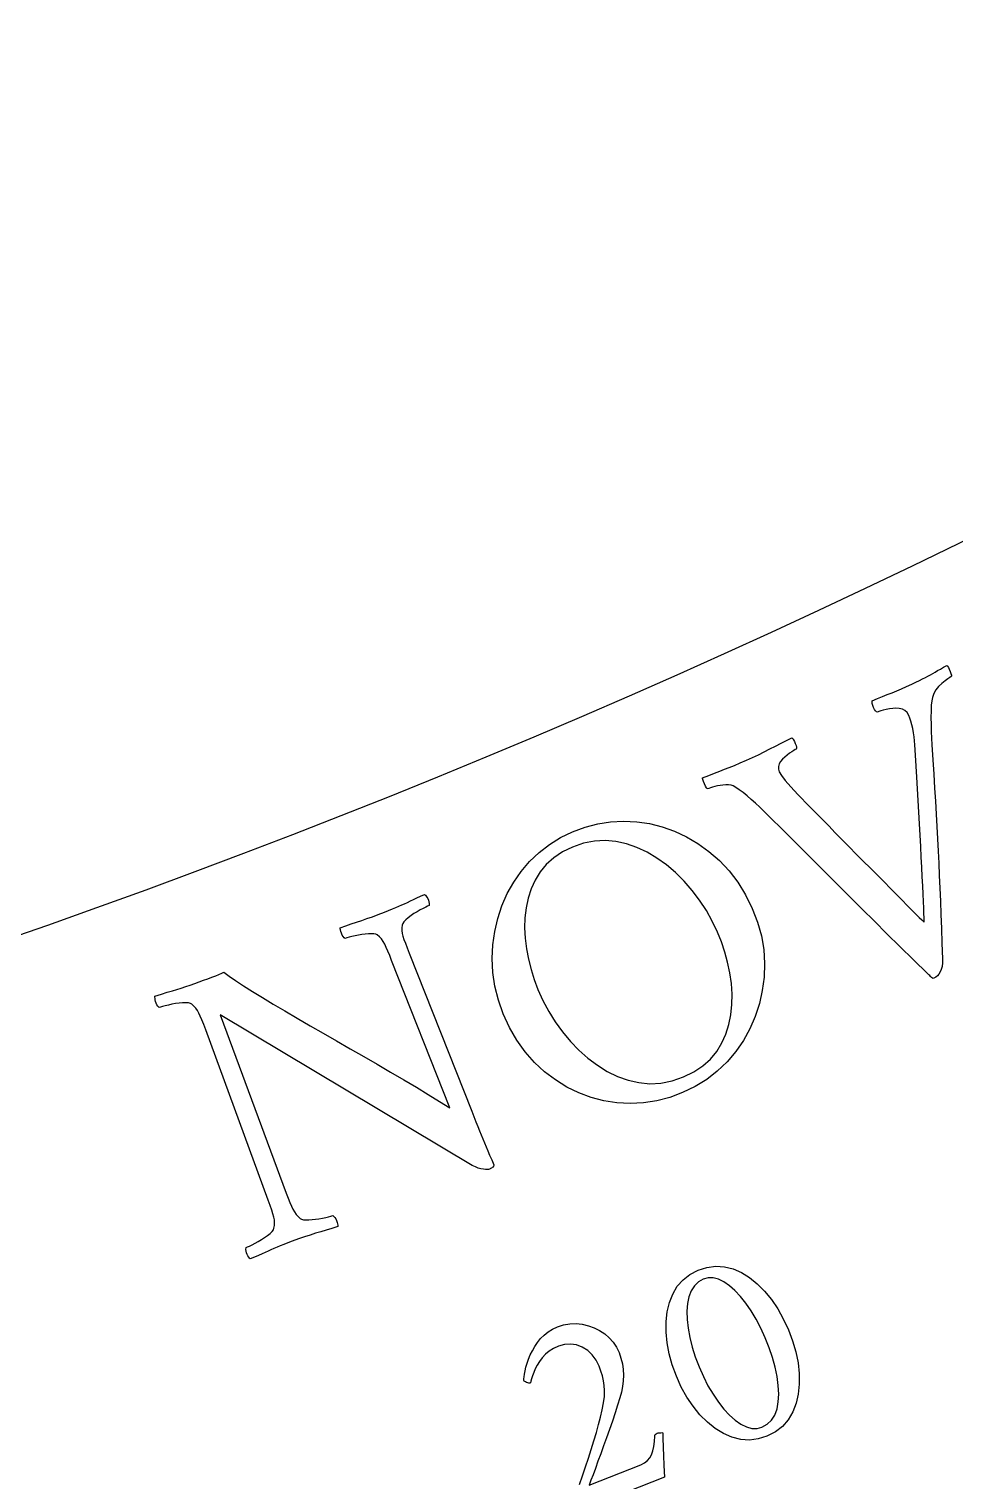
# Model space of a CAD drawing. Header units: millimetres. Extents: x -50 to 50, y -50 to 64.
# Drawn here: x 11.14 to 14.8, y -34.04 to -28.3 of the extents above; entities that cross this region are included whole.
import ezdxf

# ---------------------------------------------------------------- set-up
doc = ezdxf.new("R2010")
doc.units = ezdxf.units.MM
for name, color, linetype in [('CUT_OUTER', 1, 'Continuous'), ('ENGRAVE', 7, 'Continuous'), ('TEXT', 5, 'Continuous')]:
    doc.layers.add(name, color=color, linetype=linetype)

msp = doc.modelspace()

# ---------------------------------------------------------------- linework, layer by layer
at = {"layer": 'CUT_OUTER'}
msp.add_arc((0, -0.0002), 49.9998, 177.11535, 4.43206, dxfattribs=at)
at = {"layer": 'ENGRAVE'}
for radius in [49, 49, 47.6875, 45.25, 45.25, 43.325, 39.75, 39.75, 37.65, 33.75, 33.75]:
    msp.add_circle((0, 0), radius, dxfattribs=at)
at = {"layer": 'TEXT'}
for points in [[(13.9777, -31.1888), (14.0016, -31.1779), (14.025, -31.1669), (14.0479, -31.1557), (14.0703, -31.1444), (14.0923, -31.1331), (14.1142, -31.1219), (14.1359, -31.111), (14.1575, -31.1002), (14.1605, -31.1034), (14.1637, -31.1083), (14.1671, -31.1148), (14.1707, -31.123), (14.1736, -31.1311), (14.1752, -31.1375), (14.1754, -31.142), (14.1741, -31.1447), (14.1702, -31.1468), (14.1646, -31.1502), (14.1572, -31.155), (14.148, -31.1612), (14.1382, -31.1685), (14.1291, -31.1763), (14.1206, -31.1848), (14.1127, -31.194), (14.1067, -31.2036), (14.1038, -31.2135), (14.104, -31.2238), (14.1074, -31.2345), (14.1161, -31.2493), (14.1312, -31.2692), (14.1528, -31.2941), (14.1807, -31.324), (14.1956, -31.3394), (14.2128, -31.3571), (14.2324, -31.3771), (14.2543, -31.3994), (14.2779, -31.4235), (14.3027, -31.4488), (14.3286, -31.4753), (14.3557, -31.5031), (14.3834, -31.5314), (14.4112, -31.5596), (14.4392, -31.5878), (14.4673, -31.6159), (14.4948, -31.6435), (14.5212, -31.6699), (14.5464, -31.6953), (14.5705, -31.7195), (14.5929, -31.7421), (14.6131, -31.7626), (14.6312, -31.7809), (14.6472, -31.797), (14.6604, -31.8103), (14.6702, -31.8202), (14.6767, -31.8266), (14.6799, -31.8295), (14.6799, -31.8231), (14.6796, -31.8117), (14.6791, -31.7951), (14.6783, -31.7734), (14.6772, -31.7474), (14.6759, -31.7182), (14.6743, -31.6858), (14.6725, -31.6501), (14.6705, -31.6117), (14.6684, -31.5715), (14.6661, -31.5293), (14.6638, -31.4851), (14.6613, -31.4399), (14.6587, -31.3943), (14.6561, -31.3484), (14.6534, -31.3021), (14.6506, -31.2564), (14.6479, -31.2121), (14.6452, -31.1692), (14.6425, -31.1276), (14.6414, -31.112), (14.6397, -31.0962), (14.6374, -31.0802), (14.6346, -31.0639), (14.6313, -31.0484), (14.6276, -31.0345), (14.6235, -31.0221), (14.6191, -31.0114), (14.6124, -31.0005), (14.6039, -30.9923), (14.5936, -30.9869), (14.5815, -30.9842), (14.5685, -30.9834), (14.5556, -30.9837), (14.5427, -30.9852), (14.53, -30.9878), (14.5183, -30.9908), (14.5087, -30.9935), (14.5011, -30.996), (14.4955, -30.9983), (14.4918, -30.9971), (14.4879, -30.9937), (14.4839, -30.9881), (14.4799, -30.9804), (14.4764, -30.9721), (14.4745, -30.9649), (14.4739, -30.9588), (14.4747, -30.9538), (14.4951, -30.9453), (14.5149, -30.9371), (14.5342, -30.9292), (14.553, -30.9218), (14.5717, -30.9142), (14.5909, -30.906), (14.6105, -30.8973), (14.6305, -30.888), (14.6468, -30.8802), (14.6612, -30.8732), (14.6739, -30.8669), (14.6847, -30.8613), (14.6945, -30.8561), (14.7042, -30.8508), (14.7138, -30.8455), (14.7232, -30.8401), (14.7331, -30.8345), (14.7442, -30.8282), (14.7563, -30.8215), (14.7696, -30.8142), (14.7726, -30.8174), (14.7758, -30.8225), (14.7792, -30.8293), (14.7828, -30.8379), (14.7858, -30.8463), (14.7875, -30.8526), (14.7879, -30.8566), (14.7871, -30.8584), (14.7814, -30.8617), (14.7732, -30.8674), (14.7626, -30.8754), (14.7496, -30.8857), (14.7366, -30.8978), (14.726, -30.911), (14.718, -30.9254), (14.7125, -30.9409), (14.7098, -30.954), (14.7079, -30.9714), (14.7069, -30.9933), (14.7066, -31.0196), (14.707, -31.0477), (14.7078, -31.0751), (14.709, -31.1016), (14.7106, -31.1273), (14.7144, -31.187), (14.7179, -31.2442), (14.7213, -31.2989), (14.7245, -31.3511), (14.7274, -31.4016), (14.7302, -31.4513), (14.7327, -31.5001), (14.735, -31.5481), (14.7372, -31.5962), (14.7394, -31.6451), (14.7417, -31.695), (14.744, -31.7457), (14.7462, -31.7984), (14.7482, -31.8539), (14.7502, -31.9122), (14.7519, -31.9735), (14.7518, -31.9898), (14.7503, -32.004), (14.7474, -32.0161), (14.7432, -32.0259), (14.7379, -32.0341), (14.732, -32.0409), (14.7253, -32.0464), (14.7179, -32.0506), (14.7154, -32.051), (14.7125, -32.0501), (14.7092, -32.0478), (14.7055, -32.0442), (14.7018, -32.0402), (14.6984, -32.037), (14.6954, -32.0344), (14.6926, -32.0324), (14.6373, -31.9781), (14.5839, -31.9255), (14.5325, -31.8747), (14.4831, -31.8256), (14.4345, -31.7772), (14.3855, -31.7283), (14.3362, -31.679), (14.2866, -31.6292), (14.2354, -31.578), (14.1815, -31.5243), (14.1249, -31.468), (14.0655, -31.4093), (14.0474, -31.3912), (14.03, -31.3742), (14.0131, -31.3583), (13.9969, -31.3435), (13.9809, -31.3298), (13.9648, -31.317), (13.9486, -31.3052), (13.9323, -31.2944), (13.9251, -31.2906), (13.9167, -31.2879), (13.907, -31.2866), (13.896, -31.2864), (13.8846, -31.2872), (13.8736, -31.2885), (13.8629, -31.2904), (13.8526, -31.2928), (13.8431, -31.2953), (13.835, -31.2977), (13.8284, -31.3), (13.8231, -31.3021), (13.8219, -31.301), (13.8197, -31.2973), (13.8165, -31.2909), (13.8124, -31.2818), (13.8084, -31.2725), (13.8057, -31.2656), (13.8042, -31.261), (13.804, -31.2587), (13.829, -31.2486), (13.8519, -31.2396), (13.8726, -31.2316), (13.8912, -31.2246), (13.9098, -31.2176), (13.9304, -31.2093), (13.953, -31.1997), (13.9777, -31.1888)], [(13.2899, -31.4715), (13.3398, -31.4532), (13.3901, -31.44), (13.441, -31.4321), (13.4925, -31.4294), (13.5439, -31.4318), (13.5945, -31.4392), (13.6443, -31.4516), (13.6933, -31.469), (13.7408, -31.4913), (13.7862, -31.5181), (13.8295, -31.5495), (13.8707, -31.5855), (13.9089, -31.6261), (13.9433, -31.6713), (13.974, -31.721), (14.0008, -31.7753), (14.0215, -31.8289), (14.0365, -31.8829), (14.0457, -31.9372), (14.0491, -31.9918), (14.0471, -32.046), (14.0404, -32.0992), (14.0287, -32.1511), (14.0122, -32.202), (13.991, -32.2509), (13.9655, -32.297), (13.9355, -32.3404), (13.9011, -32.381), (13.8626, -32.418), (13.8205, -32.4507), (13.7748, -32.4789), (13.7254, -32.5027), (13.6747, -32.5214), (13.6232, -32.5347), (13.571, -32.5427), (13.5182, -32.5454), (13.4657, -32.5429), (13.4142, -32.5351), (13.3639, -32.5221), (13.3148, -32.5039), (13.2675, -32.4807), (13.2226, -32.4528), (13.1801, -32.4203), (13.14, -32.3831), (13.1031, -32.3415), (13.0703, -32.2955), (13.0415, -32.2454), (13.0166, -32.191), (12.9975, -32.1367), (12.984, -32.0822), (12.976, -32.0276), (12.9735, -31.9727), (12.9761, -31.9185), (12.9833, -31.8657), (12.9953, -31.8142), (13.0118, -31.7642), (13.0328, -31.7162), (13.058, -31.671), (13.0874, -31.6287), (13.121, -31.5891), (13.1583, -31.5531), (13.1989, -31.5215), (13.2428, -31.4943), (13.2899, -31.4715)], [(13.2903, -31.532), (13.2508, -31.5514), (13.2163, -31.5743), (13.1869, -31.6007), (13.1625, -31.6305), (13.1425, -31.663), (13.1266, -31.6974), (13.1147, -31.7337), (13.1067, -31.7718), (13.1024, -31.8113), (13.1012, -31.8515), (13.1033, -31.8924), (13.1085, -31.9341), (13.1165, -31.9757), (13.1267, -32.0163), (13.1391, -32.0561), (13.1537, -32.095), (13.1735, -32.1389), (13.1962, -32.1816), (13.222, -32.2229), (13.2508, -32.2629), (13.2821, -32.3006), (13.3155, -32.3351), (13.351, -32.3665), (13.3885, -32.3948), (13.4277, -32.4191), (13.4681, -32.4386), (13.5097, -32.4533), (13.5524, -32.4633), (13.596, -32.4676), (13.6399, -32.4653), (13.6842, -32.4563), (13.7288, -32.4406), (13.7695, -32.4206), (13.8049, -32.397), (13.8351, -32.3701), (13.8601, -32.3396), (13.8804, -32.3064), (13.8965, -32.2712), (13.9085, -32.2339), (13.9163, -32.1946), (13.9204, -32.1541), (13.921, -32.113), (13.9183, -32.0715), (13.9122, -32.0294), (13.9033, -31.9876), (13.8922, -31.9469), (13.8789, -31.9073), (13.8635, -31.8687), (13.8428, -31.8252), (13.8192, -31.7831), (13.7927, -31.7426), (13.7633, -31.7035), (13.7315, -31.6668), (13.6978, -31.6332), (13.662, -31.6028), (13.6242, -31.5755), (13.585, -31.5522), (13.5449, -31.5334), (13.5039, -31.5192), (13.462, -31.5097), (13.4195, -31.5057), (13.3767, -31.5081), (13.3337, -31.5168), (13.2903, -31.532)], [(11.7985, -32.0713), (11.8155, -32.065), (11.8323, -32.0588), (11.8489, -32.0527), (11.8653, -32.0466), (11.8805, -32.0409), (11.8935, -32.0357), (11.9043, -32.0311), (11.9129, -32.0272), (11.9337, -32.0423), (11.9595, -32.0599), (11.9903, -32.08), (12.0259, -32.1025), (12.0656, -32.1269), (12.1083, -32.1527), (12.1541, -32.1799), (12.2029, -32.2086), (12.2538, -32.2382), (12.3056, -32.2681), (12.3583, -32.2984), (12.4119, -32.3292), (12.4657, -32.36), (12.5189, -32.3907), (12.5715, -32.4213), (12.6234, -32.4517), (12.6735, -32.4814), (12.7205, -32.5099), (12.7644, -32.5373), (12.8051, -32.5634), (12.5758, -31.9802), (12.5681, -31.9609), (12.561, -31.9438), (12.5546, -31.9289), (12.5488, -31.9162), (12.5429, -31.9053), (12.5358, -31.8954), (12.5275, -31.8867), (12.5182, -31.8791), (12.5132, -31.8766), (12.5059, -31.8751), (12.4964, -31.8746), (12.4845, -31.8751), (12.4715, -31.8763), (12.4583, -31.878), (12.445, -31.8803), (12.4316, -31.883), (12.419, -31.886), (12.4082, -31.8887), (12.3993, -31.8914), (12.3922, -31.8938), (12.3878, -31.8905), (12.384, -31.8859), (12.3807, -31.8801), (12.3779, -31.873), (12.3756, -31.8659), (12.3739, -31.8598), (12.3726, -31.8548), (12.3719, -31.8508), (12.3943, -31.8431), (12.416, -31.8357), (12.4371, -31.8287), (12.4575, -31.822), (12.4782, -31.8151), (12.5, -31.8074), (12.523, -31.7988), (12.5471, -31.7895), (12.5639, -31.7828), (12.5791, -31.7766), (12.5927, -31.771), (12.6045, -31.7659), (12.6156, -31.761), (12.6268, -31.7559), (12.6382, -31.7506), (12.6497, -31.7452), (12.662, -31.7394), (12.6754, -31.7331), (12.6902, -31.7263), (12.7061, -31.719), (12.709, -31.7219), (12.712, -31.7258), (12.7151, -31.7304), (12.7183, -31.736), (12.7211, -31.7422), (12.723, -31.7487), (12.7238, -31.7557), (12.7238, -31.763), (12.7181, -31.7655), (12.7104, -31.7693), (12.7007, -31.7743), (12.6888, -31.7806), (12.6762, -31.7877), (12.6641, -31.7953), (12.6525, -31.8031), (12.6413, -31.8114), (12.6316, -31.8195), (12.6243, -31.827), (12.6194, -31.8339), (12.617, -31.8402), (12.6157, -31.851), (12.6159, -31.862), (12.6174, -31.8732), (12.6203, -31.8844), (12.6245, -31.8971), (12.63, -31.9124), (12.6368, -31.9305), (12.6449, -31.9512), (12.8923, -32.5763), (12.9007, -32.5977), (12.9087, -32.6177), (12.916, -32.6363), (12.9228, -32.6535), (12.9294, -32.6699), (12.9359, -32.6859), (12.9424, -32.7016), (12.9489, -32.717), (12.9556, -32.7328), (12.963, -32.7498), (12.971, -32.7681), (12.9796, -32.7877), (12.9795, -32.791), (12.9785, -32.794), (12.9763, -32.7968), (12.9732, -32.7993), (12.9698, -32.8014), (12.9669, -32.8032), (12.9645, -32.8044), (12.9627, -32.8053), (12.9588, -32.8063), (12.9534, -32.8067), (12.9465, -32.8066), (12.9381, -32.8059), (12.9286, -32.8042), (12.9181, -32.801), (12.9067, -32.7964), (12.8944, -32.7903), (11.8989, -32.1949), (12.1596, -32.9002), (12.167, -32.9196), (12.1738, -32.9367), (12.1801, -32.9514), (12.1858, -32.9636), (12.1917, -32.9743), (12.1985, -32.984), (12.2063, -32.9928), (12.2149, -33.0007), (12.2199, -33.0033), (12.2272, -33.005), (12.2367, -33.0057), (12.2485, -33.0054), (12.2616, -33.0045), (12.2749, -33.0031), (12.2886, -33.0012), (12.3025, -32.9989), (12.3156, -32.9964), (12.3268, -32.9939), (12.3361, -32.9914), (12.3435, -32.989), (12.3479, -32.9923), (12.3518, -32.9967), (12.3552, -33.0022), (12.3582, -33.0088), (12.3605, -33.0156), (12.3621, -33.0218), (12.363, -33.0273), (12.3633, -33.0322), (12.3399, -33.0392), (12.3173, -33.046), (12.2956, -33.0526), (12.2747, -33.0589), (12.2536, -33.0656), (12.2312, -33.073), (12.2075, -33.0813), (12.1825, -33.0903), (12.1656, -33.0966), (12.15, -33.1027), (12.1358, -33.1085), (12.1229, -33.114), (12.1109, -33.1193), (12.0991, -33.1245), (12.0874, -33.1297), (12.076, -33.1347), (12.0637, -33.1401), (12.0498, -33.146), (12.0342, -33.1526), (12.0169, -33.1598), (12.0141, -33.1568), (12.0112, -33.1529), (12.0082, -33.1481), (12.0051, -33.1425), (12.0025, -33.1362), (12.0009, -33.1296), (12.0003, -33.1226), (12.0007, -33.1152), (12.0065, -33.1128), (12.0144, -33.1091), (12.0243, -33.1042), (12.0362, -33.0979), (12.049, -33.0907), (12.0615, -33.0832), (12.0738, -33.0754), (12.0858, -33.0671), (12.0963, -33.0591), (12.104, -33.0517), (12.1089, -33.045), (12.1109, -33.039), (12.1127, -33.0282), (12.1132, -33.0172), (12.1123, -33.0062), (12.1102, -32.9951), (12.1068, -32.9825), (12.102, -32.9672), (12.0959, -32.9491), (12.0884, -32.9282), (11.841, -32.2541), (11.8332, -32.2333), (11.8261, -32.2154), (11.8197, -32.2004), (11.8141, -32.1882), (11.8084, -32.178), (11.8019, -32.1688), (11.7945, -32.1606), (11.7863, -32.1533), (11.7809, -32.1501), (11.7731, -32.148), (11.7627, -32.1473), (11.7498, -32.1478), (11.7357, -32.1491), (11.7216, -32.151), (11.7077, -32.1535), (11.6938, -32.1564), (11.6811, -32.1595), (11.6707, -32.1621), (11.6626, -32.1644), (11.6568, -32.1663), (11.6519, -32.1609), (11.6479, -32.1551), (11.6449, -32.149), (11.6429, -32.1425), (11.6416, -32.1362), (11.6408, -32.1306), (11.6405, -32.1258), (11.6407, -32.1217), (11.6662, -32.1134), (11.6892, -32.1061), (11.7097, -32.0998), (11.7277, -32.0945), (11.7447, -32.0895), (11.7622, -32.0839), (11.7801, -32.0779), (11.7985, -32.0713)], [(13.7864, -33.205), (13.8216, -33.1936), (13.8565, -33.1889), (13.8909, -33.191), (13.9249, -33.1998), (13.958, -33.2144), (13.9898, -33.2339), (14.0201, -33.2584), (14.0492, -33.2877), (14.0763, -33.3211), (14.101, -33.3576), (14.1233, -33.3972), (14.1432, -33.4398), (14.1599, -33.4838), (14.1726, -33.5274), (14.1814, -33.5707), (14.186, -33.6135), (14.1865, -33.655), (14.1824, -33.6941), (14.1738, -33.7308), (14.1607, -33.765), (14.1429, -33.7958), (14.1199, -33.8221), (14.0918, -33.8438), (14.0587, -33.8609), (14.0241, -33.8719), (13.9895, -33.8762), (13.9549, -33.8739), (13.9204, -33.8649), (13.8866, -33.85), (13.8543, -33.8303), (13.8235, -33.8057), (13.7941, -33.7763), (13.7669, -33.7428), (13.7422, -33.7061), (13.7202, -33.6664), (13.7008, -33.6235), (13.6847, -33.5793), (13.6725, -33.5355), (13.6643, -33.4922), (13.66, -33.4493), (13.6599, -33.4079), (13.6643, -33.369), (13.6732, -33.3327), (13.6865, -33.2988), (13.7043, -33.2684), (13.727, -33.2427), (13.7543, -33.2216), (13.7864, -33.205)], [(13.8071, -33.2404), (13.7877, -33.2513), (13.7719, -33.2664), (13.7595, -33.2859), (13.7506, -33.3096), (13.745, -33.3367), (13.7425, -33.3665), (13.7431, -33.3989), (13.7468, -33.4339), (13.7535, -33.4707), (13.7629, -33.5084), (13.7752, -33.5472), (13.7903, -33.5869), (13.8073, -33.6253), (13.8257, -33.6613), (13.8456, -33.6948), (13.8668, -33.7257), (13.8889, -33.7535), (13.9111, -33.7773), (13.9335, -33.7971), (13.956, -33.8129), (13.9781, -33.8241), (13.9993, -33.8299), (14.0196, -33.8302), (14.0389, -33.8251), (14.0599, -33.8133), (14.0768, -33.7974), (14.0897, -33.7771), (14.0984, -33.7526), (14.1034, -33.7246), (14.1051, -33.6941), (14.1034, -33.661), (14.0984, -33.6253), (14.0906, -33.588), (14.0802, -33.55), (14.0673, -33.5114), (14.0519, -33.4722), (14.0345, -33.4335), (14.016, -33.3977), (13.9963, -33.3648), (13.9754, -33.3347), (13.9539, -33.308), (13.9322, -33.2852), (13.9104, -33.2662), (13.8883, -33.2512), (13.8667, -33.2407), (13.8459, -33.2354), (13.8261, -33.2353), (13.8071, -33.2404)]]:
    msp.add_lwpolyline(points, close=True, dxfattribs=at)
msp.add_lwpolyline([(13.3174, -34.0523), (13.3297, -34.0174), (13.3418, -33.9824), (13.3534, -33.9478), (13.3645, -33.9135), (13.375, -33.8795), (13.3848, -33.8465), (13.3935, -33.8151), (13.4012, -33.7853), (13.4078, -33.7572), (13.4132, -33.7292), (13.4163, -33.7037), (13.4172, -33.6808), (13.4159, -33.6604), (13.4128, -33.6414), (13.4084, -33.6224), (13.4028, -33.6034), (13.3959, -33.5845), (13.3838, -33.5602), (13.3687, -33.5395), (13.3504, -33.5224), (13.3291, -33.5091), (13.306, -33.5002), (13.2825, -33.4966), (13.2587, -33.4983), (13.2345, -33.5053), (13.2153, -33.5141), (13.1984, -33.5247), (13.1835, -33.5369), (13.1709, -33.5509), (13.1601, -33.5657), (13.1509, -33.5803), (13.1433, -33.5947), (13.1372, -33.609), (13.1325, -33.6222), (13.1288, -33.6335), (13.1262, -33.6428), (13.1246, -33.6503), (13.1212, -33.6511), (13.1175, -33.6511), (13.1134, -33.6502), (13.1089, -33.6485), (13.1047, -33.6465), (13.1015, -33.6446), (13.0993, -33.6428), (13.0982, -33.6412), (13.0983, -33.6347), (13.0991, -33.6261), (13.1006, -33.6153), (13.1029, -33.6024), (13.1061, -33.5879), (13.1106, -33.5727), (13.1164, -33.5567), (13.1234, -33.5398), (13.1317, -33.5229), (13.1413, -33.5064), (13.1522, -33.4906), (13.1645, -33.4752), (13.1783, -33.461), (13.194, -33.4486), (13.2114, -33.4379), (13.2307, -33.429), (13.2551, -33.4212), (13.2796, -33.4168), (13.3043, -33.4159), (13.329, -33.4185), (13.3532, -33.4242), (13.376, -33.4324), (13.3975, -33.4433), (13.4176, -33.4567), (13.4357, -33.4723), (13.4512, -33.4897), (13.464, -33.509), (13.4742, -33.5301), (13.4819, -33.5522), (13.4874, -33.5743), (13.4907, -33.5967), (13.4918, -33.6191), (13.4909, -33.6416), (13.4883, -33.664), (13.484, -33.6863), (13.478, -33.7086), (13.4687, -33.7382), (13.4587, -33.769), (13.4479, -33.8009), (13.4364, -33.8339), (13.4247, -33.867), (13.4132, -33.899), (13.402, -33.93), (13.391, -33.96), (13.3807, -33.988), (13.3714, -34.013), (13.3633, -34.0351), (13.3563, -34.0543), (13.5607, -33.9734), (13.5748, -33.9664), (13.5865, -33.9575), (13.5959, -33.9467), (13.6029, -33.934), (13.6081, -33.9192), (13.6119, -33.902), (13.6143, -33.8823), (13.6154, -33.8603), (13.6158, -33.8569), (13.6174, -33.854), (13.6203, -33.8515), (13.6244, -33.8494), (13.6263, -33.8487), (13.6288, -33.8482), (13.6319, -33.8477), (13.6357, -33.8472), (13.6395, -33.8469), (13.6428, -33.8468), (13.6456, -33.8469), (13.6479, -33.8472), (13.6479, -33.8472), (13.6478, -33.8623), (13.6479, -33.8784), (13.6483, -33.8953), (13.6488, -33.9131), (13.6495, -33.9311), (13.6502, -33.9484), (13.6509, -33.9649), (13.6516, -33.9808), (13.6523, -33.995), (13.6529, -34.0067), (13.6533, -34.0159), (13.6537, -34.0225), (13.2967, -34.1636)], dxfattribs=at)

doc.saveas('drawing.dxf')
